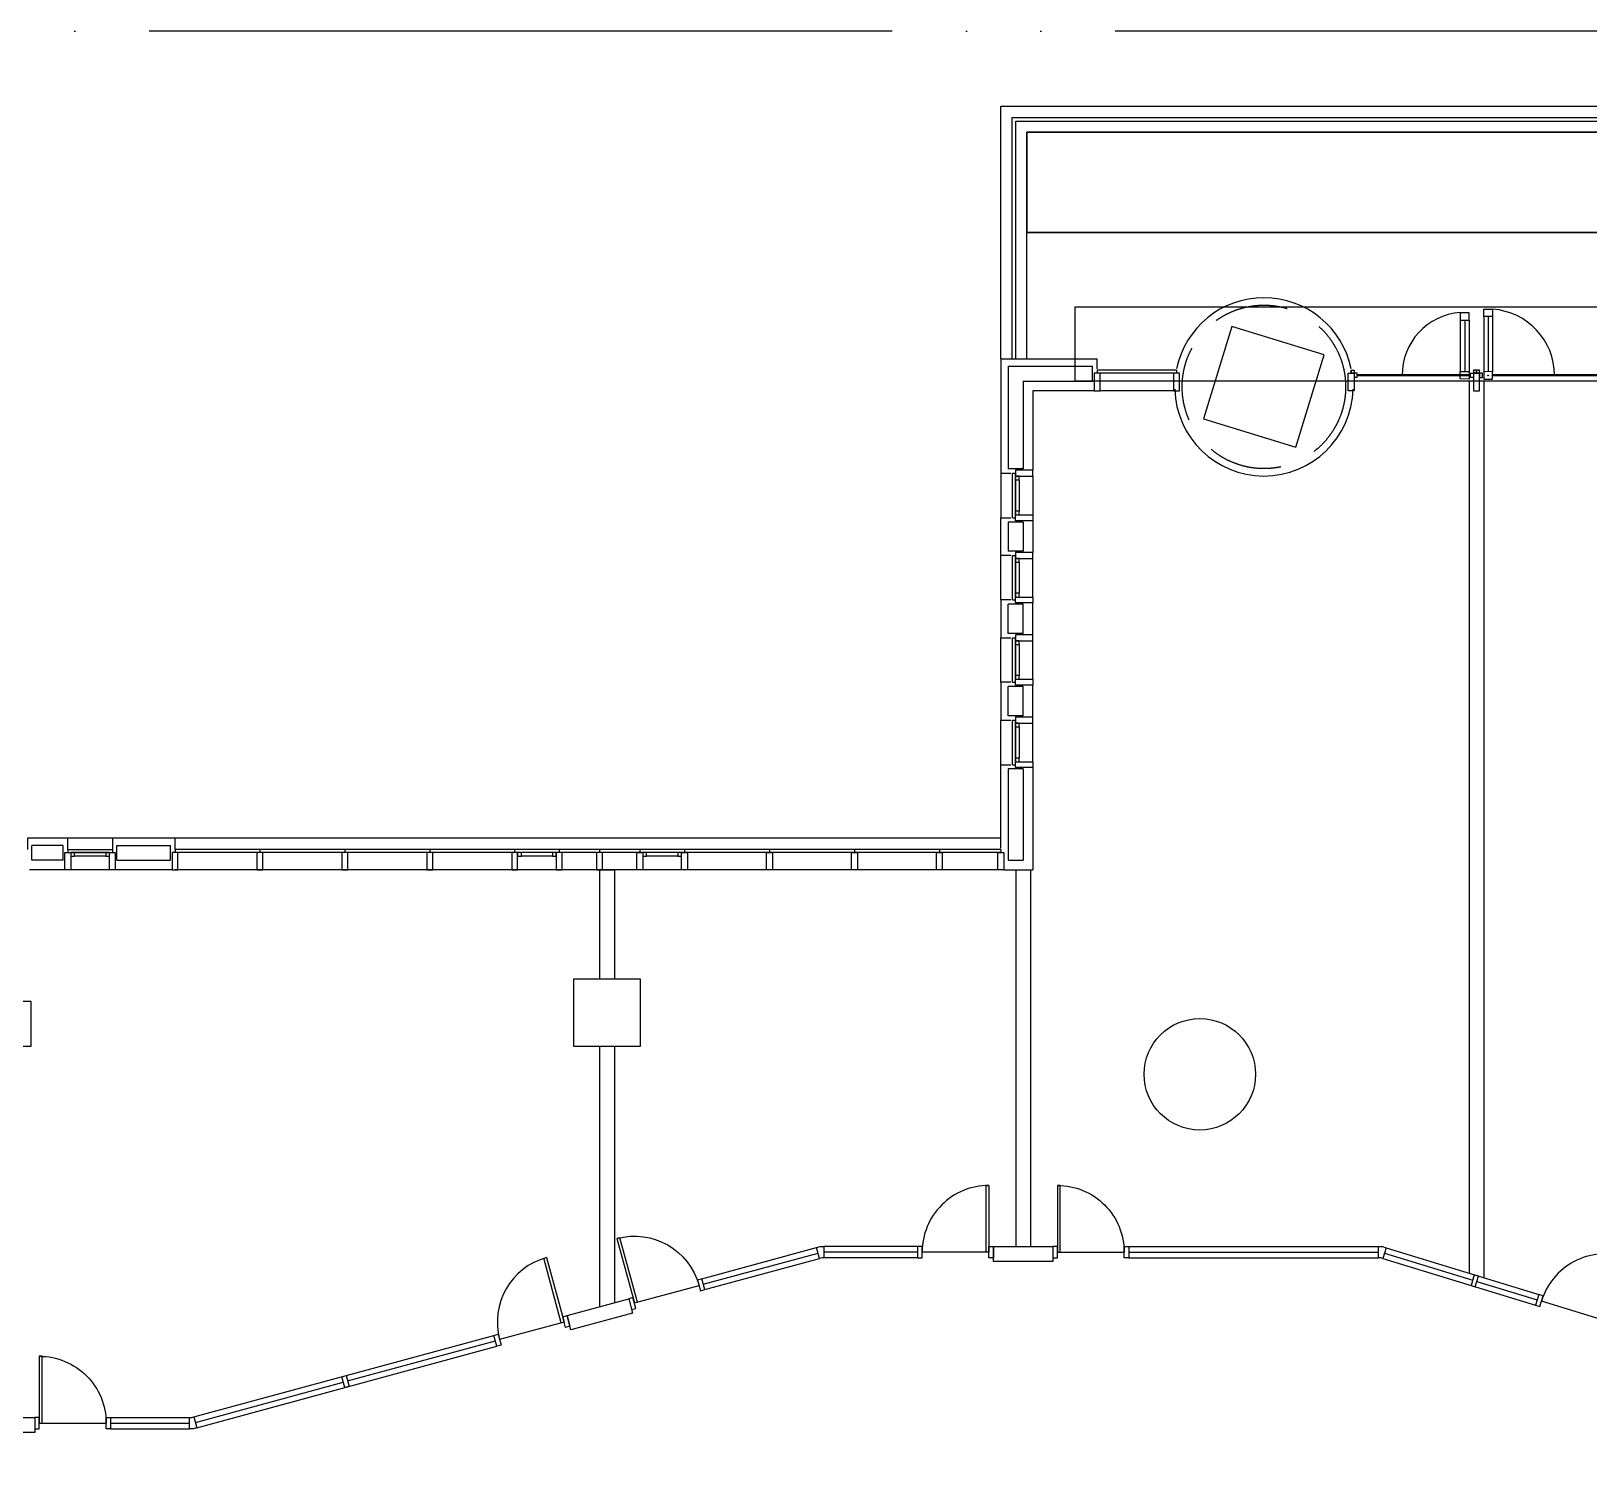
# Model space of a CAD drawing. Header units: millimetres. Extents: x -7448 to 427567, y 91657 to 341328.
# Drawn here: x 156522 to 177485, y 238992 to 258302 of the extents above; entities that cross this region are included whole.
import ezdxf

# ---------------------------------------------------------------- set-up
doc = ezdxf.new("R2010")
doc.units = ezdxf.units.MM
doc.header["$LTSCALE"] = 500
doc.header["$MEASUREMENT"] = 0
doc.linetypes.add('CEN-2', pattern=[26, 20, -2, 0, -2, 0, -2])
doc.linetypes.add('HOON1', pattern=[3, 2, -1])
doc.layers.add('e-plan', color=9, linetype='CONTINUOUS')

# ---------------------------------------------------------------- blocks, each defined once
blk = doc.blocks.new('A$C5A682445')
at = {"layer": 'e-plan', "linetype": 'CEN-2'}
blk.add_lwpolyline([(-343809, -111602), (-96696, -114499), (-95833, -114798), (-95367, -115584), (-95446, -166137), (-517, -166635), (-517, -166635), (0, 0), (0, 0), (0, 0), (-297528, 10)], dxfattribs=at)
blk = doc.blocks.new('2F 기둥 140514')
at = {"layer": 'e-plan', "ltscale": 0.5}
for points in [[(103903, 114600), (104803, 114600), (104803, 115500), (103903, 115500)], [(95903, 114600), (96603, 114600), (96603, 115200), (95903, 115200)]]:
    blk.add_lwpolyline(points, close=True, dxfattribs=at)
blk = doc.blocks.new('A$C6B9375F1')
at = {"layer": 'e-plan'}
blk.add_lwpolyline([(-30, 195), (-30, 155), (10, 155), (10, -80), (-70, -80), (-70, 155), (-30, 155)], dxfattribs=at)
blk = doc.blocks.new('A$C66941DA5')
at = {"layer": 'e-plan'}
blk.add_line((-900, 0), (0, 0), dxfattribs=at)
blk.add_lwpolyline([(-900, 0), (-860, 0), (-860, -900), (-900, -900)], close=True, dxfattribs=at)
blk.add_arc((-900, 0), 900, 270, 360, dxfattribs=at)
blk = doc.blocks.new('A$C3BB01FC6')
at = {"layer": 'e-plan'}
for p, q in [((-763, 214), (-68, -39)), ((-742, 270), (-47, 17)), ((-722, 327), (-26, 73))]:
    blk.add_line(p, q, dxfattribs=at)
for points in [[(-857, 248), (-816, 361), (-722, 327), (-763, 214), (-857, 248)], [(68, 39), (-26, 73), (-68, -39), (26, -73), (68, 39)]]:
    blk.add_lwpolyline(points, dxfattribs=at)
blk.add_circle((0, 0), 5, dxfattribs=at)
blk = doc.blocks.new('A$C4EB37CB7')
at = {"layer": 'e-plan'}
for p, q in [((174, 730), (-5, 64)), ((231, 715), (53, 48)), ((289, 699), (111, 33))]:
    blk.add_line(p, q, dxfattribs=at)
for points in [[(199, 827), (315, 796), (289, 699), (174, 730), (199, 827)], [(-31, -33), (85, -64), (111, 33), (-5, 64), (-31, -33)]]:
    blk.add_lwpolyline(points, dxfattribs=at)
blk.add_circle((40, 0), 5, dxfattribs=at)
blk = doc.blocks.new('syswin520')
at = {"layer": 'e-plan', "ltscale": 0.5}
for p, q in [((470, 0), (50, 0)), ((470, -50), (50, -50))]:
    blk.add_line(p, q, dxfattribs=at)
for points in [[(0, -50), (50, -50), (50, 0), (0, 0)], [(470, -50), (520, -50), (520, 0), (470, 0)]]:
    blk.add_lwpolyline(points, close=True, dxfattribs=at)
blk = doc.blocks.new('1~2F TC-140305')
at = {"layer": 'e-plan', "ltscale": 0.5}
blk.add_lwpolyline([(-241189, -4346), (-242432, -3966), (-242812, -5209), (-241569, -5589), (-241189, -4346)], dxfattribs=at)
blk.add_circle((-242863, -14030), 750, dxfattribs=at)

msp = doc.modelspace()

# ---------------------------------------------------------------- linework, layer by layer
at = {"layer": 'e-plan'}
for p, q in [((169572, 257292), (357272, 257292)), ((169572, 253892), (169572, 257292)), ((169722, 257142), (357122, 257142)), ((169722, 253892), (169722, 257142)), ((169772, 257092), (357072, 257092)), ((169772, 253892), (169772, 257092)), ((169922, 256942), (296372, 256942)), ((169922, 253892), (169922, 256942)), ((169572, 253892), (170867, 253892)), ((170867, 253757), (170867, 253892)), ((169672, 253792), (169672, 252412)), ((169672, 253792), (170807, 253792)), ((170807, 253592), (170807, 253792)), ((171936, 253737), (170867, 253737)), ((171936, 253697), (170867, 253697)), ((175892, 253677), (174367, 253677)), ((175892, 253662), (174367, 253662)), ((181992, 253677), (176190, 253677)), ((181992, 253662), (176190, 253662)), ((169872, 253592), (169872, 252412)), ((169872, 253592), (170807, 253592)), ((170002, 253462), (170002, 252397)), ((170827, 253462), (170002, 253462)), ((171896, 253462), (170907, 253462)), ((175872, 253592), (175872, 241586)), ((176072, 253592), (176072, 241525)), ((169872, 252412), (169672, 252412)), ((169572, 252352), (169572, 251752)), ((169727, 251752), (169727, 252352)), ((169767, 251752), (169767, 252352)), ((170002, 252312), (170002, 251789)), ((169672, 251692), (169672, 251304)), ((169872, 251692), (169672, 251692)), ((169872, 251692), (169872, 251304)), ((170002, 251712), (170002, 251286)), ((169572, 250646), (169572, 251246)), ((169872, 251304), (169672, 251304)), ((169727, 250646), (169727, 251246)), ((169767, 250646), (169767, 251246)), ((170002, 250686), (170002, 251209)), ((169672, 250195), (169672, 250589)), ((169872, 250589), (169672, 250589)), ((169872, 250195), (169872, 250589)), ((170002, 250178), (170002, 250606)), ((169572, 249538), (169572, 250138)), ((169872, 250195), (169672, 250195)), ((169727, 249538), (169727, 250138)), ((169767, 249538), (169767, 250138)), ((170002, 249578), (170002, 250100)), ((169672, 249087), (169672, 249480)), ((169872, 249480), (169672, 249480)), ((169872, 249087), (169872, 249480)), ((170002, 249069), (170002, 249498)), ((169872, 249087), (169672, 249087)), ((169572, 248429), (169572, 249029)), ((169727, 248429), (169727, 249029)), ((169767, 248429), (169767, 249029)), ((170002, 248469), (170002, 248992)), ((169672, 248372), (169672, 247142)), ((169872, 248372), (169672, 248372)), ((169872, 248372), (169872, 247142)), ((170002, 248389), (170002, 247012)), ((157615, 247442), (157015, 247442)), ((156955, 247342), (156532, 247342)), ((156532, 247142), (156532, 247342)), ((156955, 247142), (156955, 247342)), ((157015, 247287), (157615, 247287)), ((157015, 247247), (157615, 247247)), ((157675, 247342), (158398, 247342)), ((157675, 247142), (157675, 247342)), ((158398, 247142), (158398, 247342)), ((169572, 247287), (158458, 247287)), ((169572, 247247), (158458, 247247)), ((156985, 247012), (156502, 247012)), ((156955, 247142), (156532, 247142)), ((157585, 247012), (157045, 247012)), ((158428, 247012), (157645, 247012)), ((157675, 247142), (158398, 247142)), ((169532, 247012), (158458, 247012)), ((164172, 247012), (164172, 245542)), ((164172, 247012), (164372, 247012)), ((164372, 247012), (164372, 245542)), ((169612, 247012), (170002, 247012)), ((169672, 247142), (169872, 247142)), ((169772, 247012), (169772, 241942)), ((169972, 247012), (169972, 241942)), ((164172, 244642), (164172, 241134)), ((164372, 244642), (164372, 241189)), ((165548, 241509), (167093, 241929)), ((168452, 241942), (167191, 241942)), ((171292, 241942), (174655, 241942)), ((174758, 241927), (176812, 241299)), ((165567, 241436), (167113, 241856)), ((165587, 241364), (167132, 241784)), ((168452, 241867), (167191, 241867)), ((168452, 241792), (167191, 241792)), ((171292, 241867), (174655, 241867)), ((171292, 241792), (174655, 241792)), ((174714, 241783), (176768, 241155)), ((174736, 241855), (175922, 241492)), ((175979, 241475), (176790, 241227)), ((158713, 239650), (162749, 240747)), ((160780, 240134), (162769, 240675)), ((158753, 239505), (162789, 240603)), ((158733, 239577), (160722, 240118)), ((157592, 239642), (158654, 239642)), ((157592, 239567), (158654, 239567)), ((157592, 239492), (158654, 239492))]:
    msp.add_line(p, q, dxfattribs=at)
at = {"layer": 'e-plan', "ltscale": 0.5}
for p, q in [((200272, 255592), (169922, 255592)), ((181992, 253677), (176472, 253677)), ((181992, 253662), (176472, 253662))]:
    msp.add_line(p, q, dxfattribs=at)
at = {"layer": 'e-plan'}
for points in [[(301422, 255592), (356922, 255592), (356922, 256942), (296372, 256942), (169922, 256942), (169922, 255592), (200272, 255592), (200272, 249942), (212772, 249942), (212772, 249742), (288917, 249742), (288917, 249942), (301422, 249942)], [(170572, 254592), (195942, 254592), (195942, 253592), (170572, 253592)], [(174287, 253737), (174327, 253737), (174327, 253698), (174287, 253698)], [(174327, 253643), (174367, 253643), (174367, 253698), (174327, 253698)], [(175932, 253642), (175892, 253642), (175892, 253697), (175932, 253697)], [(175932, 253697), (175972, 253697), (175972, 253737), (175932, 253737)], [(175972, 253697), (176012, 253697), (176012, 253737), (175972, 253737)], [(176012, 253642), (176052, 253642), (176052, 253697), (176012, 253697)], [(168512, 241942), (168452, 241942), (168452, 241792), (168512, 241792)], [(169412, 241942), (169472, 241942), (169472, 241792), (169412, 241792)], [(169472, 241942), (170272, 241942), (170272, 241742), (169472, 241742)], [(170332, 241942), (170272, 241942), (170272, 241792), (170332, 241792)], [(171232, 241942), (171292, 241942), (171292, 241792), (171232, 241792)], [(165548, 241509), (165490, 241493), (165529, 241348), (165587, 241364)], [(176001, 241547), (175943, 241564), (175900, 241421), (175957, 241403)], [(176869, 241281), (176812, 241299), (176768, 241155), (176825, 241138)], [(163734, 241015), (164564, 241241), (164616, 241048), (163786, 240822)], [(164621, 241257), (164564, 241241), (164603, 241096), (164661, 241112)], [(163676, 240999), (163734, 241015), (163773, 240870), (163715, 240855)], [(162749, 240747), (162807, 240763), (162847, 240618), (162789, 240603)], [(160702, 240191), (160760, 240207), (160800, 240062), (160742, 240046)], [(155772, 239642), (156572, 239642), (156572, 239442), (155772, 239442)], [(156632, 239642), (156572, 239642), (156572, 239492), (156632, 239492)], [(157532, 239642), (157592, 239642), (157592, 239492), (157532, 239492)]]:
    msp.add_lwpolyline(points, close=True, dxfattribs=at)
for points in [[(169572, 253892), (169572, 252352), (169707, 252352)], [(174287, 253737), (174287, 253698), (174327, 253698), (174327, 253462), (174247, 253462), (174247, 253698), (174287, 253698)], [(175972, 253737), (175972, 253697), (175932, 253697), (175932, 253462), (176012, 253462), (176012, 253697), (175972, 253697)], [(169707, 251246), (169572, 251246), (169572, 251752), (169707, 251752)], [(169707, 250646), (169572, 250646), (169572, 250138), (169707, 250138)], [(169707, 249538), (169572, 249538), (169572, 249029), (169707, 249029)], [(169572, 247307), (169572, 248429), (169707, 248429)], [(157015, 247287), (157015, 247442), (156472, 247442), (156472, 247287)], [(158458, 247287), (158458, 247442), (157615, 247442), (157615, 247287)], [(169572, 247442), (158458, 247442)], [(167141, 241942), (167191, 241942), (167191, 241792), (167161, 241792), (167132, 241784), (167093, 241929), (167141, 241942)], [(174708, 241942), (174758, 241927), (174714, 241783), (174685, 241792), (174655, 241792), (174655, 241942), (174708, 241942)], [(158704, 239492), (158654, 239492), (158654, 239642), (158684, 239642), (158713, 239650), (158753, 239505), (158704, 239492)]]:
    msp.add_lwpolyline(points, dxfattribs=at)
at = {"layer": 'e-plan', "linetype": 'HOON1'}
msp.add_circle((173112, 253514), 1100, dxfattribs=at)
at = {"layer": 'e-plan'}
for centre, radius, start, end in [((173112, 253514), 1200, 11.6671, 168.3325), ((175814, 253675), 842, 94.0856, 180.5103), ((176130, 253669), 892, 0, 86.1432), ((173112, 253514), 1200, 181.5434, 358.4561)]:
    msp.add_arc(centre, radius, start, end, dxfattribs=at)

# ---------------------------------------------------------------- block references
for name, p in [('A$C5A682445', (415112, 258292)), ('1~2F TC-140305', (415112, 258292)), ('2F 기둥 140514', (59920, 130042)), ('A$C6B9375F1', (157045, 247092)), ('syswin520', (157055, 247247)), ('A$C6B9375F1', (157645, 247092)), ('syswin520', (163069, 247247)), ('A$C6B9375F1', (164745, 247092)), ('syswin520', (164755, 247247)), ('A$C6B9375F1', (165345, 247092)), ('A$C6B9375F1', (166488, 247092)), ('A$C6B9375F1', (167631, 247092)), ('A$C6B9375F1', (168774, 247092)), ('A$C6B9375F1', (169602, 247092))]:
    msp.add_blockref(name, p, dxfattribs=at)
at = {"layer": 'e-plan', "xscale": -1}
for name, p, rotation in [('A$C4EB37CB7', (175853, 253660), 345), ('A$C6B9375F1', (169922, 252322), 90), ('A$C6B9375F1', (169922, 251216), 90), ('A$C6B9375F1', (169922, 250108), 90), ('A$C6B9375F1', (169922, 248999), 90), ('A$C66941DA5', (171232, 241867), 180.0011143880516), ('A$C66941DA5', (165510, 241420), 195.2144037251271), ('A$C66941DA5', (157532, 239567), 180.0011143880516)]:
    msp.add_blockref(name, p, dxfattribs=dict(at, rotation=rotation))
at = {"layer": 'e-plan'}
for name, p, rotation in [('A$C3BB01FC6', (176130, 253669), 289.9999994917431), ('syswin520', (169767, 251792), 90), ('A$C6B9375F1', (169922, 251782), 90), ('syswin520', (169767, 250686), 90), ('A$C6B9375F1', (169922, 250676), 90), ('syswin520', (169767, 249578), 90), ('A$C6B9375F1', (169922, 249568), 90), ('syswin520', (169767, 248469), 90), ('A$C6B9375F1', (169922, 248459), 90), ('A$C66941DA5', (168512, 241867), 179.9988856119484), ('A$C66941DA5', (176847, 241209), 162.9988919306973), ('A$C66941DA5', (162827, 240691), 195.2144265076493)]:
    msp.add_blockref(name, p, dxfattribs=dict(at, rotation=rotation))
at = {"layer": 'e-plan', "xscale": -1}
for p in [(170837, 253542), (171906, 253542), (158428, 247092), (159571, 247092), (160714, 247092), (161856, 247092), (162999, 247092), (163599, 247092), (164142, 247092)]:
    msp.add_blockref('A$C6B9375F1', p, dxfattribs=at)

doc.saveas('drawing.dxf')
